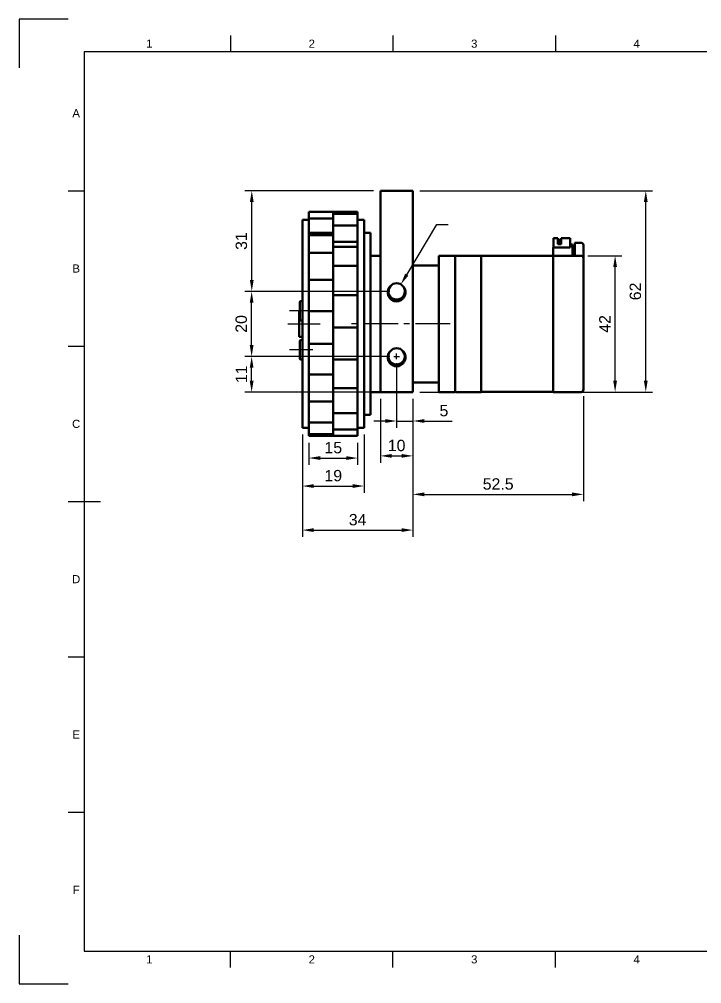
# Model space of a CAD drawing. Header units: millimetres. Extents: x 0 to 420, y 0 to 297.
# Drawn here: x 0 to 210, y 0 to 297 of the extents above; entities that cross this region are included whole.
import ezdxf
from ezdxf import colors
from ezdxf.entities.mleader import LeaderData, LeaderLine
from ezdxf.enums import TextEntityAlignment as Align
from ezdxf.math import Vec2, Vec3

# ---------------------------------------------------------------- set-up
doc = ezdxf.new("R2010")
doc.units = ezdxf.units.MM
doc.header["$LTSCALE"] = 0.75
doc.linetypes.add('CENTER2', pattern=[28.575, 19.05, -3.175, 3.175, -3.175])
for name, color, linetype, lineweight in [('BORDER', 7, 'Continuous', 25), ('FD_Dimensions', 7, 'Continuous', 25), ('Hole Notes', 7, 'Continuous', 25), ('Smart Centers', 7, 'CENTER2', 25), ('Visible', 7, 'Continuous', 50)]:
    doc.layers.add(name, color=color, linetype=linetype, lineweight=lineweight)
doc.styles.add('FusionTitle', font='arial.ttf')
doc.styles.get("Standard").update_dxf_attribs({"font": 'arial.ttf'})
doc.dimstyles.new('Dim-ISO-25', dxfattribs={"dimtxt": 3.5, "dimasz": 3.5, "dimexe": 2.1, "dimexo": 2.1, "dimgap": 1.4, "dimtad": 1, "dimzin": 12, "dimdsep": 46, "dimtxsty": 'Standard', "dimcen": 0, "dimazin": 3, "dimtp": 0.1, "dimtm": 0.1, "dimtfac": 0.714286, "dimtmove": 0, "dimatfit": 3, "dimfxl": 1, "dimtzin": 12, "dimarcsym": 0})

# ---------------------------------------------------------------- blocks, each defined once
blk = doc.blocks.new('ISO_A3_SHEET')
at = {"layer": 'BORDER'}
for p, q in [((65, 292), (65, 287)), ((115, 292), (115, 287)), ((165, 292), (165, 287)), ((410, 287), (20, 287)), ((20, 287), (20, 10)), ((15, 244.16666), (20, 244.16666)), ((15, 196.33333), (20, 196.33333)), ((15, 148.5), (25, 148.5)), ((15, 100.66667), (20, 100.66667)), ((15, 52.83334), (20, 52.83334)), ((20, 10), (410, 10)), ((65, 5), (65, 10)), ((115, 5), (115, 10)), ((165, 5), (165, 10))]:
    blk.add_line(p, q, dxfattribs=at)
at = {"layer": 'Defpoints'}
for p, q in [((15, 297), (0, 297)), ((0, 297), (0, 282)), ((0, 15), (0, 0)), ((0, 0), (15, 0))]:
    blk.add_line(p, q, dxfattribs=at)
at = {"layer": 'BORDER', "style": 'FusionTitle'}
for s, p in [('1', (40, 289.5)), ('2', (90, 289.5)), ('3', (140, 289.5)), ('4', (190, 289.5)), ('A', (17.5, 268.08333)), ('B', (17.5, 220.25)), ('C', (17.5, 172.41667)), ('D', (17.5, 124.58334)), ('E', (17.5, 76.75001)), ('F', (17.5, 28.91668)), ('1', (40, 7.5)), ('2', (90, 7.5)), ('3', (140, 7.5)), ('4', (190, 7.5))]:
    blk.add_text(s, height=2.5, dxfattribs=at).set_placement(p, align=Align.MIDDLE)
blk = doc.blocks.new('*U5')
at = {"layer": 'Smart Centers', "color": 0, "ltscale": 0.75, "transparency": 16777216}
blk.add_line((3.6, 0), (-3.6, 0), dxfattribs=at)
blk = doc.blocks.new('*U6')
at = {"layer": 'Smart Centers', "color": 0, "ltscale": 0.75, "transparency": 16777216}
blk.add_line((-4, 0), (6, 0), dxfattribs=at)
blk = doc.blocks.new('*U7')
at = {"layer": 'Smart Centers', "color": 0, "ltscale": 0.75, "transparency": 16777216}
blk.add_line((27.5, 0), (-4.5, 0), dxfattribs=at)
blk = doc.blocks.new('*U8')
at = {"layer": 'Smart Centers', "color": 0, "ltscale": 0.75, "transparency": 16777216}
blk.add_line((3.6, 0), (-3.6, 0), dxfattribs=at)
blk = doc.blocks.new('*U9')
at = {"layer": 'Smart Centers', "color": 0, "linetype": 'Continuous', "ltscale": 0.75, "transparency": 16777216}
for p, q in [((-0.892969, 0), (0.892969, 0)), ((0, -0.892969), (0, 0.892969))]:
    blk.add_line(p, q, dxfattribs=at)
blk = doc.blocks.new('*D42')
at = {"layer": 'Defpoints', "color": 0, "transparency": 16777216}
for p in [(89.118974, 168.7147), (104.118974, 168.709154), (104.11645, 161.883086)]:
    blk.add_point(p, dxfattribs=at)
at = {"layer": 'FD_Dimensions', "color": 0, "lineweight": -2, "transparency": 16777216}
for p, q in [((89.118198, 166.614701), (89.115673, 159.788633)), ((104.118198, 166.609154), (104.115673, 159.783086)), ((92.61645, 161.887339), (100.61645, 161.88438))]:
    blk.add_line(p, q, dxfattribs=at)
at = {"layer": 'FD_Dimensions', "color": 0, "transparency": 16777216}
for points in [[(92.616665, 162.470672), (92.616234, 161.304005), (89.11645, 161.888633)], [(100.616666, 162.467714), (100.616234, 161.301047), (104.11645, 161.883086)]]:
    blk.add_solid(points, dxfattribs=at)
at = {"layer": 'FD_Dimensions', "color": 0, "transparency": 16777216, "insert": (96.617628, 165.072865), "char_height": 3.5, "attachment_point": 5, "rotation": 359.97880056}
blk.add_mtext('15', dxfattribs=at)
blk = doc.blocks.new('*D43')
at = {"layer": 'Defpoints', "color": 0, "transparency": 16777216}
for p in [(87.118974, 171.19375), (106.118974, 171.19375), (106.118974, 153.259408)]:
    blk.add_point(p, dxfattribs=at)
at = {"layer": 'FD_Dimensions', "color": 0, "lineweight": -2, "transparency": 16777216}
for p, q in [((87.118974, 169.09375), (87.118974, 151.159408)), ((106.118974, 169.09375), (106.118974, 151.159408)), ((90.618974, 153.259408), (102.618974, 153.259408))]:
    blk.add_line(p, q, dxfattribs=at)
at = {"layer": 'FD_Dimensions', "color": 0, "transparency": 16777216}
for points in [[(90.618974, 153.842741), (90.618974, 152.676074), (87.118974, 153.259408)], [(102.618974, 153.842741), (102.618974, 152.676074), (106.118974, 153.259408)]]:
    blk.add_solid(points, dxfattribs=at)
at = {"layer": 'FD_Dimensions', "color": 0, "transparency": 16777216, "insert": (96.618974, 156.446413), "char_height": 3.5, "attachment_point": 5}
blk.add_mtext('19', dxfattribs=at)
blk = doc.blocks.new('*D44')
at = {"layer": 'Defpoints', "color": 0, "transparency": 16777216}
for p in [(121.118974, 182.19375), (87.118974, 171.19375), (121.118974, 139.69375)]:
    blk.add_point(p, dxfattribs=at)
at = {"layer": 'FD_Dimensions', "color": 0, "lineweight": -2, "transparency": 16777216}
for p, q in [((121.118974, 180.09375), (121.118974, 137.59375)), ((87.118974, 169.09375), (87.118974, 137.59375)), ((90.618974, 139.69375), (117.618974, 139.69375))]:
    blk.add_line(p, q, dxfattribs=at)
at = {"layer": 'FD_Dimensions', "color": 0, "transparency": 16777216}
for points in [[(90.618974, 140.277083), (90.618974, 139.110416), (87.118974, 139.69375)], [(117.618974, 140.277083), (117.618974, 139.110416), (121.118974, 139.69375)]]:
    blk.add_solid(points, dxfattribs=at)
at = {"layer": 'FD_Dimensions', "color": 0, "transparency": 16777216, "insert": (104.118974, 142.881949), "char_height": 3.5, "attachment_point": 5}
blk.add_mtext('34', dxfattribs=at)
blk = doc.blocks.new('*D45')
at = {"layer": 'Defpoints', "color": 0, "transparency": 16777216}
for p in [(111.118974, 182.19375), (121.118974, 182.19375), (121.118974, 162.548366)]:
    blk.add_point(p, dxfattribs=at)
at = {"layer": 'FD_Dimensions', "color": 0, "lineweight": -2, "transparency": 16777216}
for p, q in [((111.118974, 180.09375), (111.118974, 160.448366)), ((121.118974, 180.09375), (121.118974, 160.448366)), ((114.618974, 162.548366), (117.618974, 162.548366))]:
    blk.add_line(p, q, dxfattribs=at)
at = {"layer": 'FD_Dimensions', "color": 0, "transparency": 16777216}
for points in [[(114.618974, 163.131699), (114.618974, 161.965033), (111.118974, 162.548366)], [(117.618974, 163.131699), (117.618974, 161.965033), (121.118974, 162.548366)]]:
    blk.add_solid(points, dxfattribs=at)
at = {"layer": 'FD_Dimensions', "color": 0, "transparency": 16777216, "insert": (116.118974, 165.735371), "char_height": 3.5, "attachment_point": 5}
blk.add_mtext('10', dxfattribs=at)
blk = doc.blocks.new('*D46')
at = {"layer": 'Defpoints', "color": 0, "transparency": 16777216}
for p in [(121.118974, 182.19375), (173.618974, 183.025458), (173.618974, 150.69375)]:
    blk.add_point(p, dxfattribs=at)
at = {"layer": 'FD_Dimensions', "color": 0, "lineweight": -2, "transparency": 16777216}
for p, q in [((121.118974, 180.09375), (121.118974, 148.59375)), ((173.618974, 180.925458), (173.618974, 148.59375)), ((124.618974, 150.69375), (170.118974, 150.69375))]:
    blk.add_line(p, q, dxfattribs=at)
at = {"layer": 'FD_Dimensions', "color": 0, "transparency": 16777216}
for points in [[(124.618974, 151.277083), (124.618974, 150.110416), (121.118974, 150.69375)], [(170.118974, 151.277083), (170.118974, 150.110416), (173.618974, 150.69375)]]:
    blk.add_solid(points, dxfattribs=at)
at = {"layer": 'FD_Dimensions', "color": 0, "transparency": 16777216, "insert": (147.368974, 153.880755), "char_height": 3.5, "attachment_point": 5}
blk.add_mtext('52.5', dxfattribs=at)
blk = doc.blocks.new('*D47')
at = {"layer": 'Defpoints', "color": 0, "transparency": 16777216}
for p in [(172.856974, 224.19375), (183.356974, 224.19375), (172.856974, 182.19375)]:
    blk.add_point(p, dxfattribs=at)
at = {"layer": 'FD_Dimensions', "color": 0, "lineweight": -2, "transparency": 16777216}
for p, q in [((174.956974, 224.19375), (185.456974, 224.19375)), ((183.356974, 185.69375), (183.356974, 220.69375)), ((174.956974, 182.19375), (185.456974, 182.19375))]:
    blk.add_line(p, q, dxfattribs=at)
at = {"layer": 'FD_Dimensions', "color": 0, "transparency": 16777216}
for points in [[(182.773641, 220.69375), (183.940307, 220.69375), (183.356974, 224.19375)], [(182.773641, 185.69375), (183.940307, 185.69375), (183.356974, 182.19375)]]:
    blk.add_solid(points, dxfattribs=at)
at = {"layer": 'FD_Dimensions', "color": 0, "transparency": 16777216, "insert": (180.199812, 203.19375), "char_height": 3.5, "attachment_point": 5, "rotation": 90}
blk.add_mtext('42', dxfattribs=at)
blk = doc.blocks.new('*D48')
at = {"layer": 'Defpoints', "color": 0, "transparency": 16777216}
for p in [(121.118974, 244.19375), (192.787778, 244.19375), (121.118974, 182.19375)]:
    blk.add_point(p, dxfattribs=at)
at = {"layer": 'FD_Dimensions', "color": 0, "lineweight": -2, "transparency": 16777216}
for p, q in [((123.218974, 244.19375), (194.887778, 244.19375)), ((192.787778, 185.69375), (192.787778, 240.69375)), ((123.218974, 182.19375), (194.887778, 182.19375))]:
    blk.add_line(p, q, dxfattribs=at)
at = {"layer": 'FD_Dimensions', "color": 0, "transparency": 16777216}
for points in [[(192.204445, 240.69375), (193.371111, 240.69375), (192.787778, 244.19375)], [(192.204445, 185.69375), (193.371111, 185.69375), (192.787778, 182.19375)]]:
    blk.add_solid(points, dxfattribs=at)
at = {"layer": 'FD_Dimensions', "color": 0, "transparency": 16777216, "insert": (189.600773, 213.19375), "char_height": 3.5, "attachment_point": 5, "rotation": 90}
blk.add_mtext('62', dxfattribs=at)
blk = doc.blocks.new('*D49')
at = {"layer": 'Defpoints', "color": 0, "transparency": 16777216}
for p in [(71.500216, 213.19375), (116.118974, 213.19375), (116.118974, 193.19375)]:
    blk.add_point(p, dxfattribs=at)
at = {"layer": 'FD_Dimensions', "color": 0, "lineweight": -2, "transparency": 16777216}
for p, q in [((114.018974, 213.19375), (69.400216, 213.19375)), ((71.500216, 196.69375), (71.500216, 209.69375)), ((114.018974, 193.19375), (69.400216, 193.19375))]:
    blk.add_line(p, q, dxfattribs=at)
at = {"layer": 'FD_Dimensions', "color": 0, "transparency": 16777216}
for points in [[(70.916883, 209.69375), (72.08355, 209.69375), (71.500216, 213.19375)], [(70.916883, 196.69375), (72.08355, 196.69375), (71.500216, 193.19375)]]:
    blk.add_solid(points, dxfattribs=at)
at = {"layer": 'FD_Dimensions', "color": 0, "transparency": 16777216, "insert": (68.313211, 203.19375), "char_height": 3.5, "attachment_point": 5, "rotation": 90}
blk.add_mtext('20', dxfattribs=at)
blk = doc.blocks.new('*D50')
at = {"layer": 'Defpoints', "color": 0, "transparency": 16777216}
for p in [(71.500216, 193.19375), (116.118974, 193.19375), (121.118974, 182.19375)]:
    blk.add_point(p, dxfattribs=at)
at = {"layer": 'FD_Dimensions', "color": 0, "lineweight": -2, "transparency": 16777216}
for p, q in [((114.018974, 193.19375), (69.400216, 193.19375)), ((71.500216, 185.69375), (71.500216, 189.69375)), ((119.018974, 182.19375), (69.400216, 182.19375))]:
    blk.add_line(p, q, dxfattribs=at)
at = {"layer": 'FD_Dimensions', "color": 0, "transparency": 16777216}
for points in [[(70.916883, 189.69375), (72.08355, 189.69375), (71.500216, 193.19375)], [(70.916883, 185.69375), (72.08355, 185.69375), (71.500216, 182.19375)]]:
    blk.add_solid(points, dxfattribs=at)
at = {"layer": 'FD_Dimensions', "color": 0, "transparency": 16777216, "insert": (68.343054, 187.69375), "char_height": 3.5, "attachment_point": 5, "rotation": 90}
blk.add_mtext('11', dxfattribs=at)
blk = doc.blocks.new('*D51')
at = {"layer": 'Defpoints', "color": 0, "transparency": 16777216}
for p in [(71.540171, 244.19375), (111.118974, 244.19375), (116.118974, 213.19375)]:
    blk.add_point(p, dxfattribs=at)
at = {"layer": 'FD_Dimensions', "color": 0, "lineweight": -2, "transparency": 16777216}
for p, q in [((109.018974, 244.19375), (69.440171, 244.19375)), ((71.540171, 216.69375), (71.540171, 240.69375)), ((114.018974, 213.19375), (69.440171, 213.19375))]:
    blk.add_line(p, q, dxfattribs=at)
at = {"layer": 'FD_Dimensions', "color": 0, "transparency": 16777216}
for points in [[(70.956838, 240.69375), (72.123505, 240.69375), (71.540171, 244.19375)], [(70.956838, 216.69375), (72.123505, 216.69375), (71.540171, 213.19375)]]:
    blk.add_solid(points, dxfattribs=at)
at = {"layer": 'FD_Dimensions', "color": 0, "transparency": 16777216, "insert": (68.351972, 228.69375), "char_height": 3.5, "attachment_point": 5, "rotation": 90}
blk.add_mtext('31', dxfattribs=at)
blk = doc.blocks.new('*D52')
at = {"layer": 'Defpoints', "color": 0, "transparency": 16777216}
for p in [(116.118974, 193.19375), (121.118974, 182.19375), (121.118974, 173.289524)]:
    blk.add_point(p, dxfattribs=at)
at = {"layer": 'FD_Dimensions', "color": 0, "lineweight": -2, "transparency": 16777216}
for p, q in [((116.118974, 191.09375), (116.118974, 171.189524)), ((121.118974, 180.09375), (121.118974, 171.189524)), ((112.618974, 173.289524), (109.118974, 173.289524)), ((116.118974, 173.289524), (121.118974, 173.289524)), ((124.618974, 173.289524), (133.239574, 173.289524))]:
    blk.add_line(p, q, dxfattribs=at)
at = {"layer": 'FD_Dimensions', "color": 0, "transparency": 16777216}
for points in [[(112.618974, 173.872858), (112.618974, 172.706191), (116.118974, 173.289524)], [(124.618974, 173.872858), (124.618974, 172.706191), (121.118974, 173.289524)]]:
    blk.add_solid(points, dxfattribs=at)
at = {"layer": 'FD_Dimensions', "color": 0, "transparency": 16777216, "insert": (130.679274, 176.469368), "char_height": 3.5, "attachment_point": 5}
blk.add_mtext('5', dxfattribs=at)

msp = doc.modelspace()

# ---------------------------------------------------------------- linework, layer by layer
at = {"layer": 'Visible', "extrusion": (0, 1, 0)}
for p, q in [((111.119, 241.194), (111.119, 244.194)), ((121.119, 244.194), (111.119, 244.194)), ((121.119, 244.194), (121.119, 241.194)), ((111.119, 203.194), (111.119, 241.194)), ((121.119, 185.194), (121.119, 241.194)), ((89.119, 237.673), (89.119, 237.672)), ((89.119, 237.673), (96.619, 237.673)), ((89.119, 237.672), (89.119, 237.417)), ((96.619, 237.673), (96.619, 237.678)), ((96.619, 237.678), (104.119, 237.678)), ((96.619, 237.672), (96.619, 237.673)), ((96.619, 237.417), (96.619, 237.672)), ((104.119, 237.353), (104.119, 237.678)), ((87.119, 235.194), (87.119, 171.194)), ((87.119, 235.194), (89.119, 235.194)), ((89.119, 237.417), (89.119, 236.991)), ((89.119, 236.991), (89.119, 235.657)), ((89.119, 235.657), (89.119, 235.609)), ((89.119, 235.657), (96.619, 235.657)), ((89.119, 235.609), (89.119, 234.393)), ((96.619, 237.072), (96.619, 237.417)), ((96.619, 237.058), (96.619, 237.072)), ((96.619, 237.072), (104.119, 237.072)), ((96.619, 236.313), (96.619, 237.058)), ((96.619, 235.797), (96.619, 236.313)), ((96.619, 235.797), (96.619, 235.657)), ((96.619, 235.609), (96.619, 235.657)), ((96.619, 234.393), (96.619, 235.609)), ((104.119, 237.353), (104.119, 237.072)), ((104.119, 237.058), (104.119, 237.072)), ((104.119, 236.313), (104.119, 237.058)), ((104.119, 235.797), (104.119, 236.313)), ((104.119, 235.797), (104.119, 233.463)), ((106.119, 235.194), (104.119, 235.194)), ((106.119, 171.194), (106.119, 235.194)), ((89.119, 234.393), (89.119, 233.8)), ((89.119, 233.8), (89.119, 231.251)), ((96.619, 233.8), (96.619, 234.393)), ((96.619, 233.8), (96.619, 233.463)), ((96.619, 233.362), (96.619, 233.463)), ((96.619, 233.463), (104.119, 233.463)), ((96.619, 231.705), (96.619, 233.362)), ((96.619, 231.049), (96.619, 231.705)), ((104.119, 233.362), (104.119, 233.463)), ((104.119, 231.705), (104.119, 233.362)), ((104.119, 231.049), (104.119, 231.705)), ((89.119, 231.251), (89.119, 230.542)), ((89.119, 231.251), (96.619, 231.251)), ((89.119, 230.542), (89.119, 230.373)), ((89.119, 230.542), (96.619, 230.542)), ((89.119, 230.373), (89.119, 228.315)), ((96.619, 231.049), (96.619, 230.542)), ((96.619, 230.373), (96.619, 230.542)), ((96.619, 228.315), (96.619, 230.373)), ((104.119, 231.049), (104.119, 228.466)), ((106.119, 231.194), (108.119, 231.194)), ((108.119, 175.194), (108.119, 231.194)), ((164.369, 229.594), (165.769, 229.594)), ((164.369, 229.594), (164.369, 226.694)), ((165.769, 227.794), (165.769, 229.594)), ((166.169, 229.094), (166.069, 228.819)), ((166.069, 228.819), (166.469, 228.819)), ((166.069, 227.794), (166.069, 228.819)), ((166.369, 229.094), (166.169, 229.094)), ((166.369, 229.094), (166.469, 228.819)), ((166.469, 227.794), (166.469, 228.819)), ((166.719, 229.594), (169.519, 229.594)), ((166.719, 229.594), (166.719, 227.794)), ((169.519, 227.694), (169.519, 229.594)), ((89.119, 228.315), (89.119, 227.613)), ((89.119, 227.613), (89.119, 225.059)), ((96.619, 228.466), (104.119, 228.466)), ((96.619, 227.613), (96.619, 228.315)), ((96.619, 227.613), (96.619, 226.968)), ((96.619, 226.714), (96.619, 226.968)), ((96.619, 226.968), (104.119, 226.968)), ((96.619, 224.307), (96.619, 226.714)), ((104.119, 226.968), (104.119, 228.466)), ((104.119, 226.714), (104.119, 226.968)), ((104.119, 224.307), (104.119, 226.714)), ((164.332, 226.694), (169.519, 226.694)), ((164.332, 224.194), (164.332, 226.694)), ((166.719, 227.794), (165.769, 227.794)), ((169.519, 227.694), (170.219, 227.694)), ((169.519, 226.694), (169.519, 227.694)), ((170.219, 224.194), (170.219, 227.694)), ((172.859, 228.194), (170.919, 228.194)), ((170.919, 227.434), (170.919, 228.194)), ((170.919, 224.394), (170.919, 227.434)), ((173.619, 223.632), (173.619, 227.434)), ((89.119, 225.059), (89.119, 223.157)), ((89.119, 225.059), (96.619, 225.059)), ((89.119, 223.157), (89.119, 222.854)), ((89.119, 222.854), (89.119, 222.829)), ((89.119, 222.829), (89.119, 222.476)), ((96.619, 223.575), (96.619, 224.307)), ((96.619, 223.575), (96.619, 222.838)), ((96.619, 222.838), (96.619, 222.829)), ((96.619, 222.476), (96.619, 222.829)), ((104.119, 223.575), (104.119, 224.307)), ((104.119, 223.575), (104.119, 221.113)), ((108.119, 224.194), (111.119, 224.194)), ((134.183, 224.193), (129.119, 224.193)), ((129.119, 223.889), (129.119, 224.193)), ((129.119, 220.658), (129.119, 223.889)), ((134.183, 223.889), (134.183, 224.193)), ((134.292, 224.133), (134.183, 224.094)), ((134.183, 220.658), (134.183, 223.889)), ((142.17, 224.194), (134.634, 224.194)), ((142.17, 224.194), (142.17, 223.901)), ((164.332, 224.14), (142.17, 224.14)), ((142.17, 220.647), (142.17, 223.901)), ((164.332, 223.901), (164.332, 224.194)), ((172.857, 224.194), (164.332, 224.194)), ((164.332, 220.647), (164.332, 223.901)), ((170.919, 224.394), (170.919, 224.194)), ((173.619, 223.432), (173.619, 223.632)), ((173.619, 223.432), (173.619, 223.362)), ((173.619, 223.362), (173.619, 220.108)), ((89.119, 222.476), (89.119, 219.779)), ((96.619, 219.779), (96.619, 222.476)), ((96.619, 221.113), (104.119, 221.113)), ((104.119, 218.978), (104.119, 221.113)), ((129.119, 221.194), (121.119, 221.194)), ((129.119, 219.923), (129.119, 220.658)), ((129.119, 186.464), (129.119, 219.923)), ((134.183, 219.923), (134.183, 220.658)), ((134.183, 186.464), (134.183, 219.923)), ((142.17, 220.647), (142.17, 219.94)), ((142.17, 219.94), (142.17, 186.448)), ((164.332, 219.94), (164.332, 220.647)), ((164.332, 219.94), (164.332, 186.448)), ((173.619, 220.108), (173.619, 219.94)), ((173.619, 186.448), (173.619, 219.94)), ((89.119, 219.779), (89.119, 219.036)), ((89.119, 219.036), (89.119, 216.726)), ((96.619, 219.036), (96.619, 219.779)), ((96.619, 219.036), (96.619, 218.344)), ((96.619, 218.344), (96.619, 218.214)), ((96.619, 217.763), (96.619, 218.214)), ((96.619, 214.842), (96.619, 217.763)), ((104.119, 218.978), (104.119, 218.583)), ((104.119, 218.583), (104.119, 218.214)), ((104.119, 217.763), (104.119, 218.214)), ((104.119, 214.842), (104.119, 217.763)), ((89.119, 216.726), (89.119, 214.412)), ((89.119, 216.726), (96.619, 216.726)), ((89.119, 214.412), (89.119, 213.933)), ((89.119, 213.933), (89.119, 213.229)), ((96.619, 214.106), (96.619, 214.842)), ((96.619, 214.106), (96.619, 213.477)), ((104.119, 214.106), (104.119, 214.842)), ((104.119, 214.106), (104.119, 212.006)), ((89.119, 213.229), (89.119, 212.691)), ((89.119, 212.691), (89.119, 209.618)), ((96.619, 213.477), (96.619, 213.229)), ((96.619, 212.691), (96.619, 213.229)), ((96.619, 209.618), (96.619, 212.691)), ((96.619, 212.006), (104.119, 212.006)), ((104.119, 209.569), (104.119, 212.006)), ((86.319, 204.494), (86.319, 209.894)), ((86.819, 210.194), (86.619, 210.194)), ((89.119, 209.618), (89.119, 208.908)), ((89.119, 208.908), (89.119, 207.069)), ((96.619, 208.908), (96.619, 209.618)), ((96.619, 208.908), (96.619, 208.357)), ((96.619, 208.357), (96.619, 207.997)), ((96.619, 207.386), (96.619, 207.997)), ((104.119, 209.569), (104.119, 209.019)), ((104.119, 209.019), (104.119, 207.997)), ((104.119, 207.386), (104.119, 207.997)), ((86.119, 207.194), (86.119, 199.194)), ((86.119, 207.194), (86.319, 207.194)), ((89.119, 207.069), (89.119, 204.569)), ((89.119, 207.069), (96.619, 207.069)), ((96.619, 204.237), (96.619, 207.386)), ((104.119, 204.237), (104.119, 207.386)), ((86.819, 204.194), (86.619, 204.194)), ((89.119, 204.569), (89.119, 203.961)), ((89.119, 203.961), (89.119, 202.647)), ((89.119, 202.647), (89.119, 201.977)), ((89.119, 201.977), (89.119, 198.829)), ((96.619, 203.568), (96.619, 204.237)), ((96.619, 203.568), (96.619, 203.109)), ((96.619, 203.109), (96.619, 202.647)), ((96.619, 201.977), (96.619, 202.647)), ((96.619, 202.036), (104.119, 202.036)), ((96.619, 198.829), (96.619, 201.977)), ((104.119, 203.568), (104.119, 204.237)), ((104.119, 203.568), (104.119, 202.036)), ((104.119, 199.535), (104.119, 202.036)), ((111.119, 185.194), (111.119, 203.194)), ((86.119, 199.194), (87.119, 199.194)), ((104.119, 199.535), (104.119, 198.885)), ((86.319, 192.494), (86.319, 197.894)), ((86.819, 198.194), (86.619, 198.194)), ((89.119, 198.829), (89.119, 198.22)), ((89.119, 198.22), (89.119, 197.032)), ((89.119, 197.032), (89.119, 194.591)), ((89.119, 197.032), (96.619, 197.032)), ((96.619, 198.22), (96.619, 198.829)), ((96.619, 198.22), (96.619, 197.864)), ((96.619, 197.864), (96.619, 197.311)), ((96.619, 196.599), (96.619, 197.311)), ((96.619, 193.529), (96.619, 196.599)), ((104.119, 198.885), (104.119, 197.311)), ((104.119, 196.599), (104.119, 197.311)), ((104.119, 193.529), (104.119, 196.599)), ((89.119, 194.591), (89.119, 193.914)), ((89.119, 193.914), (89.119, 192.119)), ((96.619, 192.994), (96.619, 193.529)), ((104.119, 192.994), (104.119, 193.529)), ((86.819, 192.194), (86.619, 192.194)), ((89.119, 192.119), (89.119, 191.382)), ((89.119, 191.382), (89.119, 188.468)), ((96.619, 192.994), (96.619, 192.75)), ((96.619, 192.75), (96.619, 192.119)), ((96.619, 192.18), (104.119, 192.18)), ((96.619, 191.382), (96.619, 192.119)), ((96.619, 188.468), (96.619, 191.382)), ((104.119, 192.994), (104.119, 192.18)), ((104.119, 189.859), (104.119, 192.18)), ((89.119, 188.468), (89.119, 188.02)), ((89.119, 188.02), (89.119, 187.599)), ((89.119, 187.599), (89.119, 185.455)), ((89.119, 187.599), (96.619, 187.599)), ((96.619, 188.02), (96.619, 188.468)), ((96.619, 188.02), (96.619, 187.894)), ((96.619, 187.894), (96.619, 187.2)), ((96.619, 186.457), (96.619, 187.2)), ((104.119, 189.859), (104.119, 189.172)), ((104.119, 189.172), (104.119, 187.2)), ((104.119, 186.457), (104.119, 187.2)), ((89.119, 185.455), (89.119, 184.775)), ((89.119, 184.775), (89.119, 182.675)), ((96.619, 183.768), (96.619, 186.457)), ((104.119, 183.768), (104.119, 186.457)), ((111.119, 182.194), (111.119, 185.194)), ((121.119, 185.194), (121.119, 182.194)), ((129.119, 185.194), (121.119, 185.194)), ((129.119, 185.729), (129.119, 186.464)), ((129.119, 182.499), (129.119, 185.729)), ((134.183, 185.729), (134.183, 186.464)), ((134.183, 182.499), (134.183, 185.729)), ((142.17, 186.448), (142.17, 185.741)), ((142.17, 182.487), (142.17, 185.741)), ((164.332, 185.741), (164.332, 186.448)), ((164.332, 182.487), (164.332, 185.741)), ((173.619, 186.448), (173.619, 186.28)), ((173.619, 186.28), (173.619, 183.025)), ((89.119, 182.675), (89.119, 181.944)), ((89.119, 181.944), (89.119, 179.547)), ((96.619, 183.419), (96.619, 183.768)), ((96.619, 183.419), (96.619, 183.414)), ((96.619, 183.414), (96.619, 182.675)), ((96.619, 183.402), (104.119, 183.402)), ((96.619, 181.944), (96.619, 182.675)), ((96.619, 179.547), (96.619, 181.944)), ((104.119, 183.419), (104.119, 183.768)), ((104.119, 183.419), (104.119, 183.402)), ((104.119, 181.489), (104.119, 183.402)), ((104.119, 181.489), (104.119, 180.832)), ((108.119, 182.194), (111.119, 182.194)), ((111.119, 182.194), (121.119, 182.194)), ((129.119, 182.194), (129.119, 182.499)), ((134.183, 182.194), (129.119, 182.194)), ((134.183, 182.194), (134.183, 182.499)), ((134.183, 182.294), (134.292, 182.254)), ((134.634, 182.194), (142.17, 182.194)), ((142.17, 182.487), (142.17, 182.194)), ((142.17, 182.248), (164.332, 182.248)), ((164.332, 182.194), (164.332, 182.487)), ((164.332, 182.194), (172.857, 182.194)), ((173.619, 183.025), (173.619, 182.956)), ((89.119, 179.547), (89.119, 179.296)), ((89.119, 179.296), (89.119, 178.056)), ((89.119, 179.296), (96.619, 179.296)), ((96.619, 179.296), (96.619, 179.547)), ((96.619, 179.296), (96.619, 178.655)), ((96.619, 177.954), (96.619, 178.655)), ((104.119, 180.832), (104.119, 178.655)), ((104.119, 177.954), (104.119, 178.655)), ((89.119, 178.056), (89.119, 177.439)), ((89.119, 177.439), (89.119, 175.239)), ((89.119, 175.239), (89.119, 174.585)), ((96.619, 175.908), (96.619, 177.954)), ((96.619, 175.741), (96.619, 175.908)), ((96.619, 175.741), (96.619, 175.239)), ((96.619, 175.741), (104.119, 175.741)), ((96.619, 174.585), (96.619, 175.239)), ((104.119, 175.908), (104.119, 177.954)), ((104.119, 175.741), (104.119, 175.908)), ((104.119, 175.243), (104.119, 175.741)), ((104.119, 175.243), (104.119, 174.681)), ((89.119, 174.585), (89.119, 172.942)), ((89.119, 172.942), (89.119, 172.843)), ((89.119, 172.843), (89.119, 172.624)), ((89.119, 172.843), (96.619, 172.843)), ((89.119, 172.624), (89.119, 170.54)), ((96.619, 172.942), (96.619, 174.585)), ((96.619, 172.843), (96.619, 172.942)), ((96.619, 172.843), (96.619, 172.512)), ((96.619, 171.921), (96.619, 172.512)), ((104.119, 174.681), (104.119, 172.512)), ((104.119, 171.921), (104.119, 172.512)), ((106.119, 175.194), (108.119, 175.194)), ((87.119, 171.194), (89.119, 171.194)), ((89.119, 170.54), (89.119, 170.027)), ((89.119, 170.027), (89.119, 169.297)), ((89.119, 169.297), (89.119, 169.283)), ((96.619, 170.72), (96.619, 171.921)), ((96.619, 170.673), (96.619, 170.72)), ((96.619, 170.673), (96.619, 170.54)), ((96.619, 170.673), (104.119, 170.673)), ((96.619, 170.027), (96.619, 170.54)), ((96.619, 169.297), (96.619, 170.027)), ((96.619, 169.283), (96.619, 169.297)), ((104.119, 170.72), (104.119, 171.921)), ((106.119, 171.194), (104.119, 171.194)), ((104.119, 170.673), (104.119, 170.72)), ((104.119, 170.673), (104.119, 169.372)), ((104.119, 168.949), (104.119, 169.372)), ((89.119, 169.283), (89.119, 169.037)), ((89.119, 169.283), (96.619, 169.283)), ((89.119, 169.037), (89.119, 168.715)), ((89.119, 168.715), (96.619, 168.715)), ((96.619, 168.949), (96.619, 169.283)), ((96.619, 168.71), (96.619, 168.949)), ((96.619, 168.709), (96.619, 168.71)), ((96.619, 168.709), (104.119, 168.709)), ((104.119, 168.71), (104.119, 168.949)), ((104.119, 168.709), (104.119, 168.71))]:
    msp.add_line(p, q, dxfattribs=at)
at = {"layer": 'Visible'}
for centre, radius, start, end in [((172.859, 227.434), 0.76, 0, 90), ((134.634, 223.194), 1, 90, 110), ((172.857, 223.432), 0.762, 0, 90), ((134.634, 183.194), 1, 250, 270), ((172.857, 182.956), 0.762, 270, 0)]:
    msp.add_arc(centre, radius, start, end, dxfattribs=at)
at = {"layer": 'Visible', "extrusion": (1e-16, 0, -1)}
for centre, radius, start, end in [((-116.119, 213.194), 2.518, 40.52999, 139.47001), ((-86.619, 209.894), 0.3, 0, 90), ((-86.819, 209.894), 0.3, 90, 180), ((-116.119, 213.194), 3.073, 255.03244, 284.96756), ((-86.619, 204.494), 0.3, 270, 0), ((-86.819, 204.494), 0.3, 180, 270), ((-86.619, 197.894), 0.3, 0, 90), ((-86.819, 197.894), 0.3, 90, 180), ((-116.119, 193.194), 2.518, 40.52999, 139.47001), ((-86.619, 192.494), 0.3, 270, 0), ((-86.819, 192.494), 0.3, 180, 270), ((-116.119, 193.194), 3.074, 255.03244, 284.96756)]:
    msp.add_arc(centre, radius, start, end, dxfattribs=at)
at = {"layer": 'Visible'}
for points, knots in [([(115.325, 210.225), (114.957, 210.359), (114.618, 210.563), (114.05, 211.082), (113.822, 211.389), (113.506, 212.059), (113.415, 212.415), (113.378, 213.129), (113.427, 213.478), (113.612, 214.004), (113.704, 214.191), (113.928, 214.535), (114.058, 214.691), (114.206, 214.83)], [0, 0, 0, 0, 0.11758753, 0.11758753, 0.23108734, 0.23108734, 0.34049779, 0.34049779, 0.44581732, 0.44581732, 0.50829673, 0.50829673, 0.56924861, 0.56924861, 0.56924861, 0.56924861]), ([(114.207, 214.829), (113.709, 214.237), (113.493, 213.409), (113.661, 212.651), (113.856, 211.768), (114.564, 211.017), (115.434, 210.771), (116.295, 210.528), (117.28, 210.787), (117.909, 211.424), (118.541, 212.063), (118.788, 213.055), (118.531, 213.916), (118.43, 214.251), (118.26, 214.564), (118.032, 214.83)], [-4.5563562, -4.5563562, -4.5563562, -4.5563562, -3.6317331, -3.6317331, -3.6317331, -2.5537244, -2.5537244, -2.5537244, -1.4870901, -1.4870901, -1.4870901, -0.4165207, -0.4165207, -0.4165207, 0, 0, 0, 0]), ([(118.032, 214.83), (118.275, 214.602), (118.469, 214.328), (118.751, 213.71), (118.83, 213.369), (118.857, 212.663), (118.799, 212.303), (118.546, 211.613), (118.349, 211.291), (117.936, 210.84), (117.755, 210.685), (117.357, 210.418), (117.14, 210.308), (116.913, 210.225)], [0, 0, 0, 0, 0.0997698, 0.0997698, 0.20361825, 0.20361825, 0.31154359, 0.31154359, 0.42354397, 0.42354397, 0.49442795, 0.49442795, 0.56684731, 0.56684731, 0.56684731, 0.56684731]), ([(115.325, 190.225), (114.957, 190.359), (114.618, 190.563), (114.05, 191.082), (113.822, 191.389), (113.506, 192.059), (113.415, 192.415), (113.378, 193.129), (113.427, 193.478), (113.612, 194.004), (113.704, 194.191), (113.928, 194.535), (114.058, 194.691), (114.206, 194.83)], [0, 0, 0, 0, 0.11758753, 0.11758753, 0.23108734, 0.23108734, 0.34049779, 0.34049779, 0.44581732, 0.44581732, 0.50829673, 0.50829673, 0.56924861, 0.56924861, 0.56924861, 0.56924861]), ([(114.21, 194.825), (114.018, 194.604), (113.864, 194.351), (113.761, 194.076), (113.442, 193.223), (113.633, 192.2), (114.239, 191.519), (114.837, 190.848), (115.814, 190.538), (116.69, 190.742), (117.576, 190.948), (118.322, 191.673), (118.553, 192.552), (118.76, 193.335), (118.559, 194.214), (118.032, 194.83)], [-4.5563562, -4.5563562, -4.5563562, -4.5563562, -4.2072048, -4.2072048, -4.2072048, -3.1213502, -3.1213502, -3.1213502, -2.0492535, -2.0492535, -2.0492535, -0.964979, -0.964979, -0.964979, 0, 0, 0, 0]), ([(118.032, 194.83), (118.275, 194.602), (118.469, 194.328), (118.751, 193.71), (118.83, 193.369), (118.857, 192.663), (118.799, 192.303), (118.546, 191.613), (118.349, 191.291), (117.936, 190.84), (117.755, 190.685), (117.357, 190.418), (117.14, 190.308), (116.913, 190.225)], [0, 0, 0, 0, 0.0997698, 0.0997698, 0.20361825, 0.20361825, 0.31154359, 0.31154359, 0.42354397, 0.42354397, 0.49442795, 0.49442795, 0.56684731, 0.56684731, 0.56684731, 0.56684731])]:
    msp.add_open_spline(points, degree=3, knots=knots, dxfattribs=at)

# ---------------------------------------------------------------- block references
at = {"layer": 'BORDER'}
msp.add_blockref('ISO_A3_SHEET', (0, 0), dxfattribs=at)
at = {"layer": 'Smart Centers', "ltscale": 0.75}
for name, p in [('*U8', (86.719, 207.194)), ('*U6', (86.619, 203.194)), ('*U7', (105.119, 203.194)), ('*U5', (86.719, 195.194)), ('*U9', (116.119, 193.194))]:
    msp.add_blockref(name, p, dxfattribs=at)

# ---------------------------------------------------------------- dimensions: what is measured, and where the dimension line sits
at = {"layer": 'FD_Dimensions'}
for base, p1, p2, picture, middle in [((71.54, 244.194), (116.119, 213.194), (111.119, 244.194), '*D51', (68.352, 228.694)), ((192.788, 244.194), (121.119, 182.194), (121.119, 244.194), '*D48', (189.601, 213.194)), ((183.357, 224.194), (172.857, 182.194), (172.857, 224.194), '*D47', (180.2, 203.194)), ((71.5, 213.194), (116.119, 193.194), (116.119, 213.194), '*D49', (68.313, 203.194)), ((71.5, 193.194), (121.119, 182.194), (116.119, 193.194), '*D50', (68.343, 187.694))]:
    dim = msp.add_linear_dim(base=base, p1=p1, p2=p2, angle=90, dimstyle='Dim-ISO-25', override={"dimlfac": 1, "dimclrd": 0, "dimclre": 0}, dxfattribs=at)
    dim.commit()
    dim.dimension.update_dxf_attribs({"geometry": picture, "text_midpoint": middle})
for base, p1, p2, picture, middle in [((121.119, 173.29), (116.119, 193.194), (121.119, 182.194), '*D52', (130.679, 176.469)), ((121.119, 139.694), (87.119, 171.194), (121.119, 182.194), '*D44', (104.119, 142.882)), ((173.619, 150.694), (121.119, 182.194), (173.619, 183.025), '*D46', (147.369, 153.881))]:
    dim = msp.add_linear_dim(base=base, p1=p1, p2=p2, dimstyle='Dim-ISO-25', override={"dimlfac": 1, "dimclrd": 0, "dimclre": 0}, dxfattribs=at)
    dim.commit()
    dim.dimension.update_dxf_attribs({"geometry": picture, "text_midpoint": middle})
dim = msp.add_linear_dim(base=(121.119, 162.548), p1=(111.119, 182.194), p2=(121.119, 182.194), dimstyle='Dim-ISO-25', override={"dimlfac": 1}, dxfattribs=at)
dim.commit()
dim.dimension.update_dxf_attribs({"geometry": '*D45', "text_midpoint": (116.119, 162.548), "dimtype": 160})
for p1, p2, distance, picture, middle in [((87.119, 171.194), (106.119, 171.194), -17.934, '*D43', (96.619, 156.446)), ((89.119, 168.715), (104.119, 168.709), -6.826, '*D42', (96.618, 165.073))]:
    dim = msp.add_aligned_dim(p1=p1, p2=p2, distance=distance, dimstyle='Dim-ISO-25', override={"dimlfac": 1, "dimclrd": 0, "dimclre": 0}, dxfattribs=at)
    dim.commit()
    dim.dimension.update_dxf_attribs({"geometry": picture, "text_midpoint": middle})

# ---------------------------------------------------------------- leaders
at = {"layer": 'Hole Notes'}
ml = msp.add_multileader_mtext('Standard', dxfattribs=at)
ml.set_content('', color=256)
ml.set_leader_properties()
ml.build(insert=Vec2(0, 0))
ml.multileader.update_dxf_attribs({"text_left_attachment_type": 5, "text_right_attachment_type": 5, "dogleg_length": 3.5, "arrow_head_size": 3.5})
ctx = ml.context
ctx.base_point, ctx.char_height, ctx.arrow_head_size, ctx.landing_gap_size, ctx.plane_origin = Vec3(132.017, 233.773), 3.5, 3.5, 0, Vec3(117.421, 215.348)
ctx.left_attachment, ctx.right_attachment = 5, 5
notes = []
notes.append((ctx, [(0, (1, 1, 0), (128.517, 233.773), (1, 0), 3.5, [(0, [(117.421, 215.348)], 0, [])])]))
ctx.mtext.insert, ctx.mtext.flow_direction = Vec3(132.017, 237.988), 5
for ctx, leaders in notes:
    for number, flags, end, landing, length, lines in leaders:
        leader = LeaderData()
        leader.index, (leader.has_last_leader_line, leader.has_dogleg_vector, leader.attachment_direction) = number, flags
        leader.last_leader_point, leader.dogleg_vector, leader.dogleg_length = Vec3(end), Vec3(landing), length
        for number, points, colour, breaks in lines:
            line = LeaderLine()
            line.index, line.vertices, line.color, line.breaks = number, Vec3.list(points), colors.encode_raw_color(colour), breaks
            leader.lines.append(line)
        ctx.leaders.append(leader)

doc.saveas('drawing.dxf')
